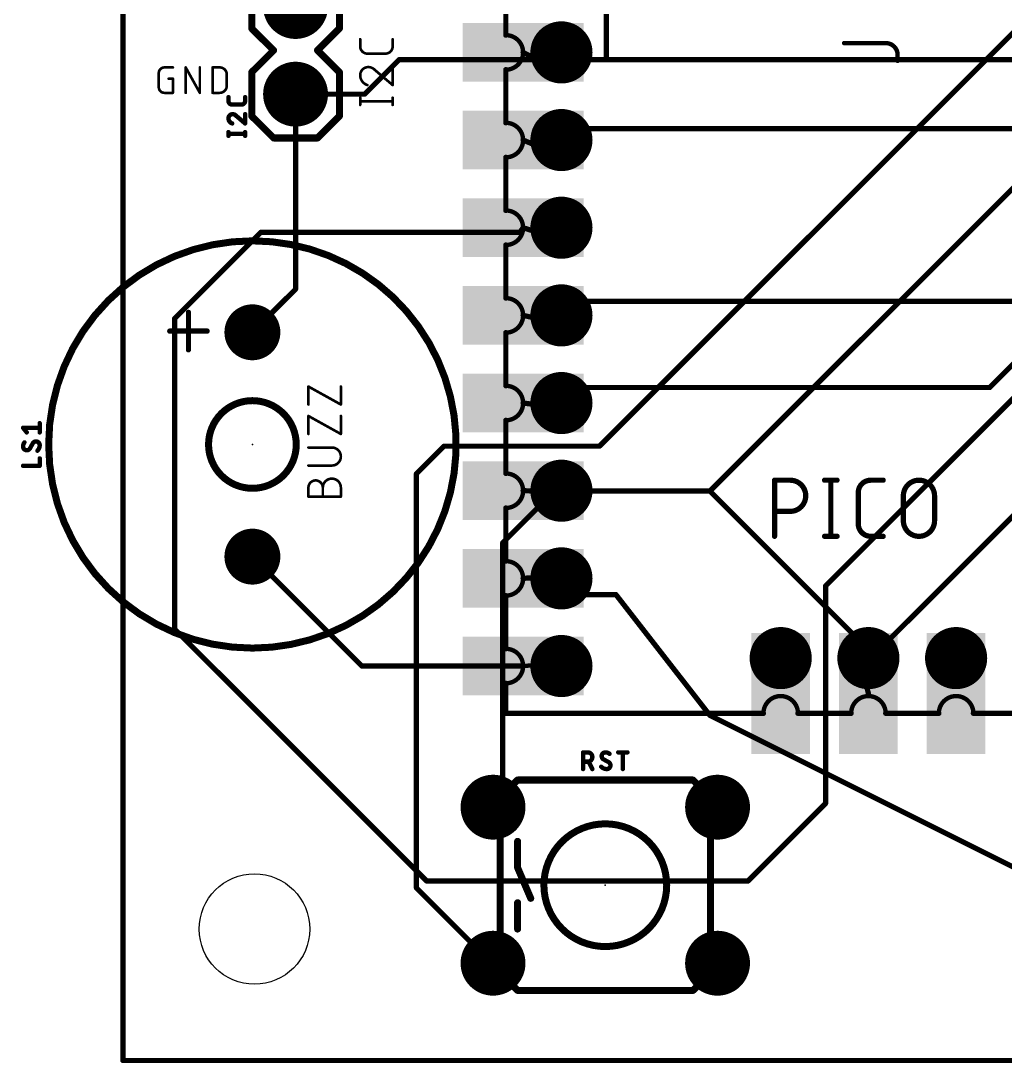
# Model space of a CAD drawing. Extents: x -3 to 125, y 0 to 62.
# Drawn here: x -2.96 to 25.55, y -0.08 to 30.12 of the extents above; entities that cross this region are included whole.
import ezdxf

# ---------------------------------------------------------------- set-up
doc = ezdxf.new("R2010")
doc.units = 0
for name, color, linetype in [('1', 12, 'CONTINUOUS'), ('16', 132, 'CONTINUOUS'), ('17', 122, 'CONTINUOUS'), ('20', 31, 'CONTINUOUS'), ('21', 251, 'CONTINUOUS'), ('23', 53, 'CONTINUOUS'), ('25', 251, 'CONTINUOUS'), ('51', 251, 'CONTINUOUS')]:
    doc.layers.add(name, color=color, linetype=linetype)

# ---------------------------------------------------------------- blocks, each defined once
blk = doc.blocks.new('RECT')
blk.add_solid([(-0.5, -0.5), (0.5, -0.5), (-0.5, 0.5), (0.5, 0.5)])
blk = doc.blocks.new('ROUNDP')
at = {"const_width": 0.5}
blk.add_lwpolyline([(0, -0.25, 1), (0, 0.25, 1), (0, -0.25)], format="xyb", dxfattribs=at)

msp = doc.modelspace()

# ---------------------------------------------------------------- linework, layer by layer
at = {"layer": '1'}
for points, const_width in [([(0, 62), (0, 0)], 0.1524), ([(14, 29), (14, 40.5)], 0.1524), ([(7, 28), (8, 29)], 0.1524), ([(8, 29), (13, 29)], 0.1524), ([(12, 29), (11.59, 29.21)], 0.1524), ([(12, 29), (12.5, 29)], 0.1524), ([(12.5, 29), (12.7, 29.21)], 0.1524), ([(13, 29), (12.7, 29.21)], 0.1524), ([(14, 29), (13, 29)], 0.1524), ([(30, 29), (14, 29)], 0.1524), ([(5, 28), (7, 28)], 0.1524), ([(13, 27), (12.7, 26.67)], 0.1524), ([(28.5, 27), (13, 27)], 0.1524), ([(12, 26.5), (11.59, 26.67)], 0.1524), ([(12.5, 26.5), (12.7, 26.67)], 0.1524), ([(12, 26.5), (12.5, 26.5)], 0.1524), ([(11.5, 24), (11.59, 24.13)], 0.1524), ([(12, 24), (11.59, 24.13)], 0.1524), ([(12.5, 24), (12.7, 24.13)], 0.1524), ([(1.5, 21.5), (4, 24)], 0.1524), ([(4, 24), (11.5, 24)], 0.1524), ([(12, 24), (12.5, 24)], 0.1524), ([(28.45, 22.85), (25.1, 19.5)], 0.1524), ([(13, 22), (12.7, 21.59)], 0.1524), ([(26, 22), (13, 22)], 0.1524), ([(1.5, 12.5), (1.5, 21.5)], 0.1524), ([(12, 21.5), (11.59, 21.59)], 0.1524), ([(12, 21.5), (12.5, 21.5)], 0.1524), ([(12.5, 21.5), (12.7, 21.59)], 0.1524), ([(26.95, 20.35), (20.35, 13.75)], 0.1524), ([(13, 19.5), (12.7, 19.05)], 0.1524), ([(25.1, 19.5), (13, 19.5)], 0.1524), ([(12, 19), (11.59, 19.05)], 0.1524), ([(12, 19), (12.5, 19)], 0.1524), ([(12.5, 19), (12.7, 19.05)], 0.1524), ([(12, 16.5), (11.59, 16.51)], 0.1524), ([(12, 16.5), (12.5, 16.5)], 0.1524), ([(12.5, 16.5), (12.7, 16.51)], 0.1524), ([(26.5, 16.5), (22, 12)], 0.1524), ([(6.92, 11.43), (3.75, 14.6)], 0.1524), ([(12, 14), (11.59, 13.97)], 0.1524), ([(12, 14), (12.5, 14)], 0.1524), ([(12.5, 14), (12.7, 13.97)], 0.1524), ([(20.35, 13.75), (20.35, 7.45)], 0.1524), ([(8.8, 5.2), (1.5, 12.5)], 0.1524), ([(22, 12), (21.59, 11.66)], 0.1524), ([(11.59, 11.43), (6.92, 11.43)], 0.1524), ([(12.5, 11.5), (11.59, 11.43)], 0.127), ([(12.5, 11.5), (12.7, 11.43)], 0.127), ([(21.5, 11.5), (21.59, 11.66)], 0.1524), ([(21.5, 11), (21.5, 11.5)], 0.1524), ([(21.5, 11), (21.59, 10.635)], 0.1524), ([(20.35, 7.45), (18.1, 5.2)], 0.1524), ([(18.1, 5.2), (8.8, 5.2)], 0.1524), ([(0, 0), (125, 0)], 0.1524)]:
    msp.add_lwpolyline(points, dxfattribs=dict(at, const_width=const_width))
for points, const_width in [([(8, 29.0381, 1), (8, 28.9619)], 0.0762), ([(8.0269, 28.9731, 1), (7.9731, 29.0269)], 0.0762), ([(11.6074, 29.2439, 1), (11.5726, 29.1761)], 0.0762), ([(12, 29.0381, 1), (12, 28.9619)], 0.0762), ([(11.9826, 28.9661, 1), (12.0174, 29.0339)], 0.0762), ([(12.4724, 29.0263, 1), (12.5276, 28.9737)], 0.0762), ([(12.5, 28.9619, 1), (12.5, 29.0381)], 0.0762), ([(12.7218, 29.2412, 1), (12.6782, 29.1788)], 0.0762), ([(12.7276, 29.1837, 1), (12.6724, 29.2363)], 0.0762), ([(13, 29.0381, 1), (13, 28.9619)], 0.0762), ([(12.9782, 28.9688, 1), (13.0218, 29.0312)], 0.0762), ([(13, 28.9619, 1), (13, 29.0381)], 0.0762), ([(14, 29.0381, 1), (14, 28.9619)], 0.0762), ([(13.9619, 29, 1), (14.0381, 29)], 0.0762), ([(14, 28.9619, 1), (14, 29.0381)], 0.0762), ([(5, 28.0381, 1), (5, 27.9619)], 0.0762), ([(6.9731, 28.0269, 1), (7.0269, 27.9731)], 0.0762), ([(7, 27.9619, 1), (7, 28.0381)], 0.0762), ([(13, 27.0381, 1), (13, 26.9619)], 0.0762), ([(13.0282, 26.9744, 1), (12.9718, 27.0256)], 0.0762), ([(11.6046, 26.7052, 1), (11.5754, 26.6348)], 0.0762), ([(12.6718, 26.6956, 1), (12.7282, 26.6444)], 0.0762), ([(12.7247, 26.641, 1), (12.6753, 26.699)], 0.0762), ([(12, 26.5381, 1), (12, 26.4619)], 0.0762), ([(11.9854, 26.4648, 1), (12.0146, 26.5352)], 0.0762), ([(12.4753, 26.529, 1), (12.5247, 26.471)], 0.0762), ([(12.5, 26.4619, 1), (12.5, 26.5381)], 0.0762), ([(11.6015, 24.1663, 1), (11.5785, 24.0937)], 0.0762), ([(11.6213, 24.1083, 1), (11.5587, 24.1517)], 0.0762), ([(12.7208, 24.0981, 1), (12.6792, 24.1619)], 0.0762), ([(4, 24.0381, 1), (4, 23.9619)], 0.0762), ([(4.0269, 23.9731, 1), (3.9731, 24.0269)], 0.0762), ([(11.4687, 24.0217, 1), (11.5313, 23.9783)], 0.0762), ([(11.5, 23.9619, 1), (11.5, 24.0381)], 0.0762), ([(12, 24.0381, 1), (12, 23.9619)], 0.0762), ([(11.9885, 23.9637, 1), (12.0115, 24.0363)], 0.0762), ([(12.4792, 24.0319, 1), (12.5208, 23.9681)], 0.0762), ([(12.5, 23.9619, 1), (12.5, 24.0381)], 0.0762), ([(13, 22.0381, 1), (13, 21.9619)], 0.0762), ([(13.0307, 21.9775, 1), (12.9693, 22.0225)], 0.0762), ([(1.5381, 21.5, 1), (1.4619, 21.5)], 0.0762), ([(1.4731, 21.5269, 1), (1.5269, 21.4731)], 0.0762), ([(11.5982, 21.6272, 1), (11.5818, 21.5528)], 0.0762), ([(12, 21.5381, 1), (12, 21.4619)], 0.0762), ([(11.9918, 21.4628, 1), (12.0082, 21.5372)], 0.0762), ([(12.4844, 21.5347, 1), (12.5156, 21.4653)], 0.0762), ([(12.5, 21.4619, 1), (12.5, 21.5381)], 0.0762), ([(12.6693, 21.6125, 1), (12.7307, 21.5675)], 0.0762), ([(12.7156, 21.5553, 1), (12.6844, 21.6247)], 0.0762), ([(13, 19.5381, 1), (13, 19.4619)], 0.0762), ([(13.0317, 19.4789, 1), (12.9683, 19.5211)], 0.0762), ([(25.0731, 19.5269, 1), (25.1269, 19.4731)], 0.0762), ([(25.1, 19.4619, 1), (25.1, 19.5381)], 0.0762), ([(11.5946, 19.0878, 1), (11.5854, 19.0122)], 0.0762), ([(12, 19.0381, 1), (12, 18.9619)], 0.0762), ([(11.9954, 18.9622, 1), (12.0046, 19.0378)], 0.0762), ([(12.4908, 19.037, 1), (12.5092, 18.963)], 0.0762), ([(12.5, 18.9619, 1), (12.5, 19.0381)], 0.0762), ([(12.6683, 19.0711, 1), (12.7317, 19.0289)], 0.0762), ([(12.7092, 19.013, 1), (12.6908, 19.087)], 0.0762), ([(11.5909, 16.5481, 1), (11.5891, 16.4719)], 0.0762), ([(12, 16.5381, 1), (12, 16.4619)], 0.0762), ([(11.9991, 16.4619, 1), (12.0009, 16.5381)], 0.0762), ([(12.4981, 16.5381, 1), (12.5019, 16.4619)], 0.0762), ([(12.5, 16.4619, 1), (12.5, 16.5381)], 0.0762), ([(12.7019, 16.4719, 1), (12.6981, 16.5481)], 0.0762), ([(3.7769, 14.6269, 1), (3.7231, 14.5731)], 0.0762), ([(11.5872, 14.008, 1), (11.5928, 13.932)], 0.0762), ([(12, 14.0381, 1), (12, 13.9619)], 0.0762), ([(12.0028, 13.962, 1), (11.9972, 14.038)], 0.0762), ([(12.5057, 14.0377, 1), (12.4943, 13.9623)], 0.0762), ([(12.5, 13.9619, 1), (12.5, 14.0381)], 0.0762), ([(12.6943, 13.9323, 1), (12.7057, 14.0077)], 0.0762), ([(20.3881, 13.75, 1), (20.3119, 13.75)], 0.0762), ([(20.3231, 13.7769, 1), (20.3769, 13.7231)], 0.0762), ([(1.4619, 12.5, 1), (1.5381, 12.5)], 0.0762), ([(1.5269, 12.5269, 1), (1.4731, 12.4731)], 0.0762), ([(21.9731, 12.0269, 1), (22.0269, 11.9731)], 0.0762), ([(22.0243, 11.9707, 1), (21.9757, 12.0293)], 0.0762), ([(6.92, 11.4681, 1), (6.92, 11.3919)], 0.0762), ([(6.8931, 11.4031, 1), (6.9469, 11.4569)], 0.0762), ([(11.5876, 11.4617, 1), (11.5924, 11.3983)], 0.0635), ([(11.59, 11.3919, 1), (11.59, 11.4681)], 0.0762), ([(12.5105, 11.53, 1), (12.4895, 11.47)], 0.0635), ([(12.5024, 11.4683, 1), (12.4976, 11.5317)], 0.0635), ([(12.6895, 11.4, 1), (12.7105, 11.46)], 0.0635), ([(21.5381, 11.5, 1), (21.4619, 11.5)], 0.0762), ([(21.4668, 11.5187, 1), (21.5332, 11.4813)], 0.0762), ([(21.5657, 11.6893, 1), (21.6143, 11.6307)], 0.0762), ([(21.6232, 11.6413, 1), (21.5568, 11.6787)], 0.0762), ([(21.537, 11.0091, 1), (21.463, 10.9909)], 0.0762), ([(21.4619, 11, 1), (21.5381, 11)], 0.0762), ([(21.553, 10.6259, 1), (21.627, 10.6441)], 0.0762), ([(20.3119, 7.45, 1), (20.3881, 7.45)], 0.0762), ([(20.3769, 7.4231, 1), (20.3231, 7.4769)], 0.0762), ([(8.8, 5.2381, 1), (8.8, 5.1619)], 0.0762), ([(8.7731, 5.1731, 1), (8.8269, 5.2269)], 0.0762), ([(18.0731, 5.2269, 1), (18.1269, 5.1731)], 0.0762), ([(18.1, 5.1619, 1), (18.1, 5.2381)], 0.0762), ([(0, 0.0381, 1), (0, -0.0381)], 0.0762), ([(-0.0381, 0, 1), (0.0381, 0)], 0.0762)]:
    msp.add_lwpolyline(points, format="xyb", dxfattribs=dict(at, const_width=const_width))
at = {"layer": '16', "const_width": 0.1524}
for points in [[(0, 62), (0, 0)], [(13.8, 17.8), (30, 34)], [(30, 29.5), (17, 16.5)], [(5, 28), (5, 22.35)], [(5, 22.35), (3.75, 21.1)], [(8.5, 17), (9.3, 17.8)], [(9.3, 17.8), (13.8, 17.8)], [(8.5, 5), (8.5, 17)], [(12.5, 16.5), (11, 15)], [(12.5, 16.5), (12.7, 16.51)], [(13, 16.5), (12.7, 16.51)], [(17, 16.5), (13, 16.5)], [(21.5, 12), (17, 16.5)], [(11, 15), (11, 7.5)], [(13, 13.5), (12.7, 13.97)], [(14.2778, 13.5), (13, 13.5)], [(17, 10), (14.2778, 13.5)], [(21.5, 12), (21.59, 11.66)], [(31.2, 2.9), (17, 10)], [(11, 7.5), (10.7188, 7.3406)], [(10.5, 3), (8.5, 5)], [(10.5, 3), (10.7188, 2.8194)], [(0, 0), (125, 0)]]:
    msp.add_lwpolyline(points, dxfattribs=at)
at = {"layer": '16', "const_width": 0.0762}
for points in [[(5.0381, 28, 1), (4.9619, 28)], [(4.9619, 22.35, 1), (5.0381, 22.35)], [(5.0269, 22.3231, 1), (4.9731, 22.3769)], [(3.7231, 21.1269, 1), (3.7769, 21.0731)], [(9.3, 17.8381, 1), (9.3, 17.7619)], [(9.3269, 17.7731, 1), (9.2731, 17.8269)], [(13.7731, 17.8269, 1), (13.8269, 17.7731)], [(13.8, 17.7619, 1), (13.8, 17.8381)], [(8.5381, 17, 1), (8.4619, 17)], [(8.4731, 17.0269, 1), (8.5269, 16.9731)], [(12.4981, 16.5381, 1), (12.5019, 16.4619)], [(12.5269, 16.4731, 1), (12.4731, 16.5269)], [(12.7013, 16.5481, 1), (12.6987, 16.4719)], [(12.7019, 16.4719, 1), (12.6981, 16.5481)], [(13, 16.5381, 1), (13, 16.4619)], [(12.9987, 16.4619, 1), (13.0013, 16.5381)], [(17.0269, 16.5269, 1), (16.9731, 16.4731)], [(16.9731, 16.5269, 1), (17.0269, 16.4731)], [(17, 16.4619, 1), (17, 16.5381)], [(11.0381, 15, 1), (10.9619, 15)], [(10.9731, 15.0269, 1), (11.0269, 14.9731)], [(12.7321, 13.9905, 1), (12.6679, 13.9495)], [(13, 13.5381, 1), (13, 13.4619)], [(12.9679, 13.4795, 1), (13.0321, 13.5205)], [(14.3079, 13.5234, 1), (14.2477, 13.4766)], [(14.2778, 13.4619, 1), (14.2778, 13.5381)], [(21.5368, 12.0097, 1), (21.4632, 11.9903)], [(21.4731, 11.9731, 1), (21.5269, 12.0269)], [(21.5532, 11.6503, 1), (21.6268, 11.6697)], [(17.017, 10.0341, 1), (16.983, 9.9659)], [(16.9699, 9.9766, 1), (17.0301, 10.0234)], [(11.0188, 7.4669, 1), (10.9812, 7.5331)], [(10.7, 7.3737, 1), (10.7376, 7.3075)], [(10.9619, 7.5, 1), (11.0381, 7.5)], [(8.4619, 5, 1), (8.5381, 5)], [(8.5269, 5.0269, 1), (8.4731, 4.9731)], [(10.5243, 3.0294, 1), (10.4757, 2.9706)], [(10.4731, 2.9731, 1), (10.5269, 3.0269)], [(10.6945, 2.79, 1), (10.7431, 2.8488)], [(0, 0.0381, 1), (0, -0.0381)], [(-0.0381, 0, 1), (0.0381, 0)]]:
    msp.add_lwpolyline(points, format="xyb", dxfattribs=at)
at = {"layer": '20'}
for p, q in [((0, 62.22), (0, 0)), ((0, 0), (124.46, 0))]:
    msp.add_line(p, q, dxfattribs=at)
msp.add_circle((3.81, 3.81), 1.6, dxfattribs=at)
at = {"layer": '21'}
for points, const_width in [([(3.73, 29.905), (3.73, 31.175)], 0.2032), ([(6.27, 31.175), (6.27, 29.905)], 0.2032), ([(11.09, 31.25), (11.09, 29.71)], 0.1524), ([(4.365, 29.27), (3.73, 29.905)], 0.2032), ([(6.27, 29.905), (5.635, 29.27)], 0.2032), ([(3.73, 28.635), (4.365, 29.27)], 0.2032), ([(5.635, 29.27), (6.27, 28.635)], 0.2032), ([(1.2018, 28.7747), (1.4473, 28.7747)], 0.0762), ([(1.8184, 28.0381), (1.8184, 28.7747)], 0.0762), ([(1.8184, 28.7747), (2.2276, 28.0381)], 0.0762), ([(2.2276, 28.0381), (2.2276, 28.7747)], 0.0762), ([(2.5987, 28.0381), (2.5987, 28.7747)], 0.0762), ([(2.5987, 28.7747), (2.8033, 28.7747)], 0.0762), ([(3.73, 27.365), (3.73, 28.635)], 0.2032), ([(6.27, 28.635), (6.27, 27.365)], 0.2032), ([(11.09, 28.71), (11.09, 27.17)], 0.1524), ([(1.0381, 28.2018), (1.0381, 28.611)], 0.0762), ([(1.3246, 28.4473), (1.4473, 28.4473)], 0.0762), ([(1.4473, 28.4473), (1.4473, 28.0381)], 0.0762), ([(3.0079, 28.5701), (3.0079, 28.2427)], 0.0762), ([(1.4473, 28.0381), (1.2018, 28.0381)], 0.0762), ([(2.8033, 28.0381), (2.5987, 28.0381)], 0.0762), ([(3.73, 27.365), (4.365, 26.73)], 0.2032), ([(5.635, 26.73), (6.27, 27.365)], 0.2032), ([(4.365, 26.73), (5.635, 26.73)], 0.2032), ([(11.09, 26.17), (11.09, 24.63)], 0.1524), ([(11.09, 23.63), (11.09, 22.09)], 0.1524), ([(11.09, 21.09), (11.09, 19.55)], 0.1524), ([(11.09, 18.55), (11.09, 17.01)], 0.1524), ([(11.09, 16.01), (11.09, 14.47)], 0.1524), ([(11.09, 13.47), (11.09, 11.93)], 0.1524), ([(11.09, 10.93), (11.09, 10.06)], 0.1524), ([(18.55, 10.06), (11.09, 10.06)], 0.1524), ([(21.09, 10.06), (19.55, 10.06)], 0.1524), ([(23.63, 10.06), (22.09, 10.06)], 0.1524), ([(32.09, 10.06), (24.63, 10.06)], 0.1524), ([(16.129, 8.128), (11.811, 8.128)], 0.2032), ([(10.922, 6.108), (10.922, 4.064)], 0.2032), ([(17.018, 6.078), (17.018, 4.064)], 0.2032), ([(11.811, 2.032), (16.129, 2.032)], 0.2032)]:
    msp.add_lwpolyline(points, dxfattribs=dict(at, const_width=const_width))
for points, const_width in [([(3.7659, 29.9409, 1), (3.6941, 29.8691)], 0.1016), ([(3.6792, 29.905, 1), (3.7808, 29.905)], 0.1016), ([(6.2192, 29.905, 1), (6.3208, 29.905)], 0.1016), ([(6.3059, 29.8691, 1), (6.2341, 29.9409)], 0.1016), ([(11.0519, 29.71, 1), (11.1281, 29.71)], 0.0762), ([(11.09, 28.71, 1), (11.09, 29.71)], 0.127), ([(11.09, 29.7417, 1), (11.09, 29.6783)], 0.0635), ([(4.4009, 29.2341, 1), (4.3291, 29.3059)], 0.1016), ([(4.3291, 29.2341, 1), (4.4009, 29.3059)], 0.1016), ([(5.6709, 29.3059, 1), (5.5991, 29.2341)], 0.1016), ([(5.5991, 29.3059, 1), (5.6709, 29.2341)], 0.1016), ([(1.2018, 28.7747, 0.4142), (1.0381, 28.611)], 0.0762), ([(1.2018, 28.7938, 1), (1.2018, 28.7557)], 0.0381), ([(1.2018, 28.7557, 1), (1.2018, 28.7937)], 0.0381), ([(1.4473, 28.7557, 1), (1.4473, 28.7938)], 0.0381), ([(1.8374, 28.7747, 1), (1.7993, 28.7747)], 0.0381), ([(1.835, 28.784, 1), (1.8017, 28.7654)], 0.0381), ([(2.2467, 28.7747, 1), (2.2086, 28.7747)], 0.0381), ([(2.5987, 28.7938, 1), (2.5987, 28.7557)], 0.0381), ([(2.6177, 28.7747, 1), (2.5796, 28.7747)], 0.0381), ([(2.8033, 28.7938, 1), (2.8033, 28.7557)], 0.0381), ([(3.0079, 28.5701, 0.4142), (2.8033, 28.7747)], 0.0762), ([(2.8033, 28.7557, 1), (2.8033, 28.7938)], 0.0381), ([(3.7808, 28.635, 1), (3.6792, 28.635)], 0.1016), ([(3.6941, 28.6709, 1), (3.7659, 28.5991)], 0.1016), ([(6.3208, 28.635, 1), (6.2192, 28.635)], 0.1016), ([(6.2341, 28.5991, 1), (6.3059, 28.6709)], 0.1016), ([(11.1281, 28.71, 1), (11.0519, 28.71)], 0.0762), ([(11.09, 28.7417, 1), (11.09, 28.6783)], 0.0635), ([(1.0572, 28.611, 1), (1.0191, 28.611)], 0.0381), ([(1.0191, 28.611, 1), (1.0572, 28.611)], 0.0381), ([(1.3246, 28.4664, 1), (1.3246, 28.4283)], 0.0381), ([(1.4664, 28.4473, 1), (1.4283, 28.4473)], 0.0381), ([(1.4473, 28.4283, 1), (1.4473, 28.4664)], 0.0381), ([(3.0269, 28.5701, 1), (2.9888, 28.5701)], 0.0381), ([(2.9888, 28.5701, 1), (3.0269, 28.5701)], 0.0381), ([(1.0381, 28.2018, 0.4142), (1.2018, 28.0381)], 0.0762), ([(1.0572, 28.2018, 1), (1.0191, 28.2018)], 0.0381), ([(1.0191, 28.2018, 1), (1.0572, 28.2018)], 0.0381), ([(2.8033, 28.0381, 0.4142), (3.0079, 28.2427)], 0.0762), ([(3.0269, 28.2427, 1), (2.9888, 28.2427)], 0.0381), ([(2.9888, 28.2427, 1), (3.0269, 28.2427)], 0.0381), ([(1.2018, 28.0572, 1), (1.2018, 28.0191)], 0.0381), ([(1.2018, 28.0191, 1), (1.2018, 28.0572)], 0.0381), ([(1.4283, 28.0381, 1), (1.4664, 28.0381)], 0.0381), ([(1.4473, 28.0191, 1), (1.4473, 28.0572)], 0.0381), ([(1.7993, 28.0381, 1), (1.8374, 28.0381)], 0.0381), ([(2.2086, 28.0381, 1), (2.2467, 28.0381)], 0.0381), ([(2.211, 28.0288, 1), (2.2443, 28.0474)], 0.0381), ([(2.5987, 28.0572, 1), (2.5987, 28.0191)], 0.0381), ([(2.5796, 28.0381, 1), (2.6177, 28.0381)], 0.0381), ([(2.8033, 28.0571, 1), (2.8033, 28.0191)], 0.0381), ([(2.8033, 28.0191, 1), (2.8033, 28.0572)], 0.0381), ([(3.7659, 27.4009, 1), (3.6941, 27.3291)], 0.1016), ([(3.6792, 27.365, 1), (3.7808, 27.365)], 0.1016), ([(6.2192, 27.365, 1), (6.3208, 27.365)], 0.1016), ([(6.3059, 27.3291, 1), (6.2341, 27.4009)], 0.1016), ([(11.0519, 27.17, 1), (11.1281, 27.17)], 0.0762), ([(11.09, 26.17, 1), (11.09, 27.17)], 0.127), ([(11.09, 27.2018, 1), (11.09, 27.1383)], 0.0635), ([(4.365, 26.7808, 1), (4.365, 26.6792)], 0.1016), ([(4.3291, 26.6941, 1), (4.4009, 26.7659)], 0.1016), ([(5.5991, 26.7659, 1), (5.6709, 26.6941)], 0.1016), ([(5.635, 26.6792, 1), (5.635, 26.7808)], 0.1016), ([(11.1281, 26.17, 1), (11.0519, 26.17)], 0.0762), ([(11.09, 26.2018, 1), (11.09, 26.1383)], 0.0635), ([(11.0519, 24.63, 1), (11.1281, 24.63)], 0.0762), ([(11.09, 23.63, 1), (11.09, 24.63)], 0.127), ([(11.09, 24.6618, 1), (11.09, 24.5983)], 0.0635), ([(11.1281, 23.63, 1), (11.0519, 23.63)], 0.0762), ([(11.09, 23.6618, 1), (11.09, 23.5983)], 0.0635), ([(11.0519, 22.09, 1), (11.1281, 22.09)], 0.0762), ([(11.09, 21.09, 1), (11.09, 22.09)], 0.127), ([(11.09, 22.1217, 1), (11.09, 22.0583)], 0.0635), ([(11.1281, 21.09, 1), (11.0519, 21.09)], 0.0762), ([(11.09, 21.1217, 1), (11.09, 21.0583)], 0.0635), ([(11.0519, 19.55, 1), (11.1281, 19.55)], 0.0762), ([(11.09, 18.55, 1), (11.09, 19.55)], 0.127), ([(11.09, 19.5817, 1), (11.09, 19.5183)], 0.0635), ([(11.1281, 18.55, 1), (11.0519, 18.55)], 0.0762), ([(11.09, 18.5817, 1), (11.09, 18.5183)], 0.0635), ([(11.0519, 17.01, 1), (11.1281, 17.01)], 0.0762), ([(11.09, 16.01, 1), (11.09, 17.01)], 0.127), ([(11.09, 17.0418, 1), (11.09, 16.9783)], 0.0635), ([(11.1281, 16.01, 1), (11.0519, 16.01)], 0.0762), ([(11.09, 16.0418, 1), (11.09, 15.9783)], 0.0635), ([(11.0519, 14.47, 1), (11.1281, 14.47)], 0.0762), ([(11.09, 13.47, 1), (11.09, 14.47)], 0.127), ([(11.09, 14.5018, 1), (11.09, 14.4383)], 0.0635), ([(11.1281, 13.47, 1), (11.0519, 13.47)], 0.0762), ([(11.09, 13.5018, 1), (11.09, 13.4383)], 0.0635), ([(11.0519, 11.93, 1), (11.1281, 11.93)], 0.0762), ([(11.09, 11.9618, 1), (11.09, 11.8982)], 0.0635), ([(11.09, 10.93, 1), (11.09, 11.93)], 0.127), ([(11.1281, 10.93, 1), (11.0519, 10.93)], 0.0762), ([(11.09, 10.9618, 1), (11.09, 10.8982)], 0.0635), ([(19.55, 10.06, 1), (18.55, 10.06)], 0.127), ([(22.09, 10.06, 1), (21.09, 10.06)], 0.127), ([(24.63, 10.06, 1), (23.63, 10.06)], 0.127), ([(11.09, 10.0981, 1), (11.09, 10.0219)], 0.0762), ([(11.0519, 10.06, 1), (11.1281, 10.06)], 0.0762), ([(18.5183, 10.06, 1), (18.5817, 10.06)], 0.0635), ([(18.55, 10.0219, 1), (18.55, 10.0981)], 0.0762), ([(19.55, 10.0981, 1), (19.55, 10.0219)], 0.0762), ([(19.5183, 10.06, 1), (19.5817, 10.06)], 0.0635), ([(21.0583, 10.06, 1), (21.1217, 10.06)], 0.0635), ([(21.09, 10.0219, 1), (21.09, 10.0981)], 0.0762), ([(22.09, 10.0981, 1), (22.09, 10.0219)], 0.0762), ([(22.0583, 10.06, 1), (22.1217, 10.06)], 0.0635), ([(23.5983, 10.06, 1), (23.6618, 10.06)], 0.0635), ([(23.63, 10.0219, 1), (23.63, 10.0981)], 0.0762), ([(24.63, 10.0981, 1), (24.63, 10.0219)], 0.0762), ([(24.5983, 10.06, 1), (24.6618, 10.06)], 0.0635), ([(11.811, 8.1788, 1), (11.811, 8.0772)], 0.1016), ([(16.129, 8.0772, 1), (16.129, 8.1788)], 0.1016), ([(13.97, 3.302, 1), (13.97, 6.858, 1), (13.97, 3.302)], 0.2032), ([(10.9728, 6.108, 1), (10.8712, 6.108)], 0.1016), ([(17.0688, 6.078, 1), (16.9672, 6.078)], 0.1016), ([(10.8712, 4.064, 1), (10.9728, 4.064)], 0.1016), ([(16.9672, 4.064, 1), (17.0688, 4.064)], 0.1016), ([(11.811, 2.0828, 1), (11.811, 1.9812)], 0.1016), ([(16.129, 1.9812, 1), (16.129, 2.0828)], 0.1016)]:
    msp.add_lwpolyline(points, format="xyb", dxfattribs=dict(at, const_width=const_width))
at = {"layer": '23'}
for p in [(5, 28), (3.75, 17.85), (13.97, 5.08)]:
    msp.add_point(p, dxfattribs=at)
at = {"layer": '25'}
for points, const_width in [([(6.8721, 29.3837), (6.8721, 29.5925)], 0.0762), ([(7.8119, 29.5925), (7.8119, 29.3837)], 0.0762), ([(20.8871, 29.48), (22.0922, 29.48)], 0.127), ([(7.6031, 29.1748), (7.0809, 29.1748)], 0.0762), ([(22.4365, 29.1357), (22.4365, 28.9635)], 0.127), ([(7.2898, 28.7068), (7.8119, 28.263)], 0.0762), ([(7.8119, 28.263), (7.8119, 28.7851)], 0.0762), ([(3.0569, 27.805), (3.0569, 27.9122)], 0.127), ([(3.5395, 27.9122), (3.5395, 27.805)], 0.127), ([(6.8721, 27.6881), (6.8721, 27.8969)], 0.0762), ([(6.8721, 27.7925), (7.8119, 27.7925)], 0.0762), ([(7.8119, 27.6881), (7.8119, 27.8969)], 0.0762), ([(3.4323, 27.6977), (3.1641, 27.6977)], 0.127), ([(3.5395, 27.152), (3.5395, 27.4201)], 0.127), ([(3.2714, 27.3799), (3.5395, 27.152)], 0.127), ([(3.0569, 26.7935), (3.0569, 26.9007)], 0.127), ([(3.0569, 26.8471), (3.5395, 26.8471)], 0.127), ([(3.5395, 26.7935), (3.5395, 26.9007)], 0.127), ([(5.3721, 19.0072), (5.3721, 19.5293)], 0.0762), ([(5.3721, 19.5293), (6.3119, 19.0072)], 0.0762), ([(6.3119, 19.0072), (6.3119, 19.5293)], 0.0762), ([(-2.4095, 18.1996), (-2.4095, 18.4677)], 0.127), ([(5.3721, 18.1538), (5.3721, 18.6759)], 0.0762), ([(5.3721, 18.6759), (6.3119, 18.1538)], 0.0762), ([(6.3119, 18.1538), (6.3119, 18.6759)], 0.0762), ([(-2.7849, 18.1996), (-2.8921, 18.3337)], 0.127), ([(-2.8921, 18.3337), (-2.4095, 18.3337)], 0.127), ([(-2.6106, 17.8837), (-2.691, 17.7363)], 0.127), ([(6.0508, 17.7615), (5.3721, 17.7615)], 0.0762), ([(-2.8921, 17.2323), (-2.4095, 17.2323)], 0.127), ([(-2.4095, 17.2323), (-2.4095, 17.4468)], 0.127), ([(5.3721, 17.2394), (6.0508, 17.2394)], 0.0762), ([(5.3721, 16.3381), (5.3721, 16.5992)], 0.0762), ([(5.7898, 16.3381), (5.7898, 16.5992)], 0.0762), ([(6.3119, 16.5992), (6.3119, 16.3381)], 0.0762), ([(18.8722, 15.1892), (18.8722, 16.8148)], 0.1524), ([(18.8722, 16.8148), (19.3238, 16.8148)], 0.1524), ([(20.3204, 16.8148), (20.6817, 16.8148)], 0.1524), ([(20.501, 16.8148), (20.501, 15.1892)], 0.1524), ([(21.6573, 16.8148), (22.0185, 16.8148)], 0.1524), ([(6.3119, 16.3381), (5.3721, 16.3381)], 0.0762), ([(21.296, 15.5504), (21.296, 16.4536)], 0.1524), ([(22.6026, 15.6408), (22.6026, 16.3632)], 0.1524), ([(23.5057, 16.3632), (23.5057, 15.6408)], 0.1524), ([(19.3238, 15.9117), (18.8722, 15.9117)], 0.1524), ([(20.3204, 15.1892), (20.6817, 15.1892)], 0.1524), ([(22.0185, 15.1892), (21.6573, 15.1892)], 0.1524), ([(13.3271, 8.4455), (13.3271, 8.9281)], 0.127), ([(13.3271, 8.9281), (13.4611, 8.9281)], 0.127), ([(14.0655, 8.6466), (13.9181, 8.727)], 0.127), ([(14.3448, 8.9281), (14.6129, 8.9281)], 0.127), ([(14.4789, 8.4455), (14.4789, 8.9281)], 0.127), ([(13.4611, 8.66), (13.3271, 8.66)], 0.127), ([(13.5952, 8.4455), (13.4879, 8.66)], 0.127)]:
    msp.add_lwpolyline(points, dxfattribs=dict(at, const_width=const_width))
for points, const_width in [([(6.8912, 29.5925, 1), (6.8531, 29.5925)], 0.0381), ([(7.831, 29.5925, 1), (7.7929, 29.5925)], 0.0381), ([(6.8911, 29.3837, 1), (6.853, 29.3836)], 0.0381), ([(6.8721, 29.3837, 0.4142), (7.0809, 29.1748)], 0.0762), ([(6.8531, 29.3837, 1), (6.8912, 29.3837)], 0.0381), ([(7.6031, 29.1748, 0.4142), (7.8119, 29.3837)], 0.0762), ([(7.831, 29.3837, 1), (7.7929, 29.3837)], 0.0381), ([(7.7929, 29.3837, 1), (7.831, 29.3837)], 0.0381), ([(20.8871, 29.5117, 1), (20.8871, 29.4482)], 0.0635), ([(22.4365, 29.1357, 0.4142), (22.0922, 29.48)], 0.127), ([(22.0922, 29.5117, 1), (22.0922, 29.4482)], 0.0635), ([(22.0922, 29.4482, 1), (22.0922, 29.5117)], 0.0635), ([(7.0809, 29.1939, 1), (7.0809, 29.1558)], 0.0381), ([(7.0809, 29.1558, 1), (7.0809, 29.1939)], 0.0381), ([(7.6031, 29.1939, 1), (7.6031, 29.1558)], 0.0381), ([(7.6031, 29.1558, 1), (7.6031, 29.1939)], 0.0381), ([(22.4683, 29.1357, 1), (22.4048, 29.1357)], 0.0635), ([(22.4048, 29.1357, 1), (22.4682, 29.1357)], 0.0635), ([(22.4048, 28.9635, 1), (22.4683, 28.9635)], 0.0635), ([(7.1071, 28.7851, 0.4142), (6.8721, 28.5501)], 0.0762), ([(7.107, 28.8041, 1), (7.1071, 28.766)], 0.0381), ([(7.2898, 28.7068, 0.2053), (7.1071, 28.7851)], 0.0762), ([(7.1071, 28.766, 1), (7.1071, 28.8041)], 0.0381), ([(7.3021, 28.7213, 1), (7.2775, 28.6923)], 0.0381), ([(7.276, 28.6936, 1), (7.3036, 28.7199)], 0.0381), ([(7.831, 28.7851, 1), (7.7929, 28.7851)], 0.0381), ([(6.8721, 28.5501, 0.3252), (7.0809, 28.263)], 0.0762), ([(6.8911, 28.5501, 1), (6.8531, 28.5501)], 0.0381), ([(6.8531, 28.5501, 1), (6.8912, 28.5501)], 0.0381), ([(7.0751, 28.2449, 1), (7.0868, 28.2811)], 0.0381), ([(7.7929, 28.263, 1), (7.831, 28.263)], 0.0381), ([(7.7996, 28.2485, 1), (7.8242, 28.2775)], 0.0381), ([(3.0886, 27.805, 1), (3.0251, 27.805)], 0.0635), ([(3.0887, 27.9122, 1), (3.0252, 27.9122)], 0.0635), ([(3.0569, 27.805, 0.4142), (3.1641, 27.6977)], 0.127), ([(3.0252, 27.805, 1), (3.0887, 27.805)], 0.0635), ([(3.4323, 27.6977, 0.4142), (3.5395, 27.805)], 0.127), ([(3.5713, 27.9122, 1), (3.5078, 27.9122)], 0.0635), ([(3.5713, 27.805, 1), (3.5078, 27.805)], 0.0635), ([(3.5078, 27.805, 1), (3.5713, 27.805)], 0.0635), ([(6.8721, 27.8116, 1), (6.8721, 27.7735)], 0.0381), ([(6.8912, 27.8969, 1), (6.8531, 27.8969)], 0.0381), ([(7.831, 27.8969, 1), (7.7929, 27.8969)], 0.0381), ([(7.8119, 27.7735, 1), (7.8119, 27.8116)], 0.0381), ([(3.1776, 27.4201, 0.4142), (3.0569, 27.2994)], 0.127), ([(3.1641, 27.7295, 1), (3.1641, 27.666)], 0.0635), ([(3.2714, 27.3799, 0.2053), (3.1776, 27.4201)], 0.127), ([(3.1776, 27.4518, 1), (3.1776, 27.3883)], 0.0635), ([(3.1641, 27.666, 1), (3.1641, 27.7295)], 0.0635), ([(3.1776, 27.3883, 1), (3.1776, 27.4518)], 0.0635), ([(3.4323, 27.7295, 1), (3.4323, 27.666)], 0.0635), ([(3.4323, 27.666, 1), (3.4323, 27.7295)], 0.0635), ([(3.5713, 27.4201, 1), (3.5078, 27.4201)], 0.0635), ([(6.8531, 27.6881, 1), (6.8912, 27.6881)], 0.0381), ([(7.7929, 27.6881, 1), (7.831, 27.6881)], 0.0381), ([(3.0251, 27.2994, 1), (3.0886, 27.2994)], 0.0635), ([(3.0569, 27.2994, 0.3252), (3.1641, 27.152)], 0.127), ([(3.0886, 27.2994, 1), (3.0252, 27.2994)], 0.0635), ([(3.1544, 27.1218, 1), (3.1739, 27.1822)], 0.0635), ([(3.292, 27.4041, 1), (3.2508, 27.3557)], 0.0635), ([(3.2484, 27.358, 1), (3.2944, 27.4018)], 0.0635), ([(3.5078, 27.152, 1), (3.5713, 27.152)], 0.0635), ([(3.5189, 27.1278, 1), (3.5601, 27.1762)], 0.0635), ([(3.0887, 26.9007, 1), (3.0252, 26.9007)], 0.0635), ([(3.0569, 26.8789, 1), (3.0569, 26.8154)], 0.0635), ([(3.5713, 26.9007, 1), (3.5078, 26.9007)], 0.0635), ([(3.5395, 26.8154, 1), (3.5395, 26.8789)], 0.0635), ([(3.0252, 26.7935, 1), (3.0887, 26.7935)], 0.0635), ([(3.5078, 26.7935, 1), (3.5713, 26.7935)], 0.0635), ([(5.3814, 19.546, 1), (5.3628, 19.5127)], 0.0381), ([(5.3912, 19.5293, 1), (5.3531, 19.5293)], 0.0381), ([(6.331, 19.5293, 1), (6.2929, 19.5293)], 0.0381), ([(6.3026, 18.9906, 1), (6.3212, 19.0239)], 0.0381), ([(5.3531, 19.0072, 1), (5.3912, 19.0072)], 0.0381), ([(6.2929, 19.0072, 1), (6.331, 19.0072)], 0.0381), ([(-2.3777, 18.4677, 1), (-2.4413, 18.4677)], 0.0635), ([(5.3814, 18.6925, 1), (5.3628, 18.6592)], 0.0381), ([(5.3912, 18.6759, 1), (5.3531, 18.6759)], 0.0381), ([(6.331, 18.6759, 1), (6.2929, 18.6759)], 0.0381), ([(-2.8673, 18.3535, 1), (-2.9169, 18.3138)], 0.0635), ([(-2.8921, 18.3654, 1), (-2.8921, 18.3019)], 0.0635), ([(-2.8096, 18.1798, 1), (-2.7601, 18.2194)], 0.0635), ([(-2.4413, 18.1996, 1), (-2.3777, 18.1996)], 0.0635), ([(-2.4095, 18.3019, 1), (-2.4095, 18.3654)], 0.0635), ([(5.3531, 18.1538, 1), (5.3912, 18.1538)], 0.0381), ([(6.2929, 18.1538, 1), (6.331, 18.1538)], 0.0381), ([(6.3026, 18.1371, 1), (6.3212, 18.1704)], 0.0381), ([(-2.8519, 17.9106, 0.1623), (-2.8921, 17.7899)], 0.127), ([(-2.8921, 17.7899, 0.4142), (-2.7849, 17.6827)], 0.127), ([(-2.8603, 17.7899, 1), (-2.9238, 17.7899)], 0.0635), ([(-2.9238, 17.7899, 1), (-2.8604, 17.7899)], 0.0635), ([(-2.8265, 17.8915, 1), (-2.8773, 17.9296)], 0.0635), ([(-2.5167, 17.9374, 0.2656), (-2.6106, 17.8837)], 0.127), ([(-2.6379, 17.8999, 1), (-2.5832, 17.8676)], 0.0635), ([(-2.5827, 17.8685, 1), (-2.6385, 17.8989)], 0.0635), ([(-2.4095, 17.8301, 0.4142), (-2.5167, 17.9374)], 0.127), ([(-2.5167, 17.9691, 1), (-2.5167, 17.9056)], 0.0635), ([(-2.5167, 17.9056, 1), (-2.5167, 17.9691)], 0.0635), ([(-2.4765, 17.6693, 0.2), (-2.4095, 17.8301)], 0.127), ([(-2.4413, 17.8301, 1), (-2.3777, 17.8301)], 0.0635), ([(-2.3778, 17.8301, 1), (-2.4412, 17.8301)], 0.0635), ([(-2.7849, 17.6827, 0.2656), (-2.691, 17.7363)], 0.127), ([(-2.7849, 17.7144, 1), (-2.7849, 17.6509)], 0.0635), ([(-2.7849, 17.6509, 1), (-2.7849, 17.7144)], 0.0635), ([(-2.7189, 17.7515, 1), (-2.6631, 17.7211)], 0.0635), ([(-2.6637, 17.7202, 1), (-2.7184, 17.7524)], 0.0635), ([(-2.4989, 17.6918, 1), (-2.4542, 17.6467)], 0.0635), ([(5.3721, 17.7805, 1), (5.3721, 17.7424)], 0.0381), ([(6.0508, 17.2394, 1), (6.0508, 17.7615)], 0.0762), ([(6.0508, 17.7805, 1), (6.0508, 17.7424)], 0.0381), ([(6.0508, 17.7424, 1), (6.0508, 17.7805)], 0.0381), ([(-2.8921, 17.264, 1), (-2.8921, 17.2005)], 0.0635), ([(-2.3777, 17.4468, 1), (-2.4413, 17.4468)], 0.0635), ([(-2.4413, 17.2323, 1), (-2.3777, 17.2323)], 0.0635), ([(-2.4095, 17.2005, 1), (-2.4095, 17.264)], 0.0635), ([(5.3721, 17.2584, 1), (5.3721, 17.2203)], 0.0381), ([(6.0508, 17.2584, 1), (6.0508, 17.2203)], 0.0381), ([(6.0508, 17.2203, 1), (6.0508, 17.2584)], 0.0381), ([(5.7898, 16.5992, 1), (5.3721, 16.5992)], 0.0762), ([(5.3912, 16.5992, 1), (5.3531, 16.5992)], 0.0381), ([(5.3531, 16.5992, 1), (5.3912, 16.5992)], 0.0381), ([(5.8088, 16.5992, 1), (5.7707, 16.5992)], 0.0381), ([(5.7707, 16.5992, 1), (5.8088, 16.5992)], 0.0381), ([(5.7707, 16.5992, 1), (5.8088, 16.5992)], 0.0381), ([(6.3119, 16.5992, 1), (5.7898, 16.5992)], 0.0762), ([(6.2928, 16.5992, 1), (6.3309, 16.5992)], 0.0381), ([(6.331, 16.5992, 1), (6.2929, 16.5992)], 0.0381), ([(18.9103, 16.8148, 1), (18.8341, 16.8148)], 0.0762), ([(18.8722, 16.8529, 1), (18.8722, 16.7767)], 0.0762), ([(19.3238, 15.9117, 1), (19.3238, 16.8148)], 0.1524), ([(19.3238, 16.8529, 1), (19.3238, 16.7767)], 0.0762), ([(19.3238, 16.7767, 1), (19.3238, 16.8529)], 0.0762), ([(20.3204, 16.8529, 1), (20.3204, 16.7767)], 0.0762), ([(20.5391, 16.8148, 1), (20.4629, 16.8148)], 0.0762), ([(20.6817, 16.7767, 1), (20.6817, 16.8529)], 0.0762), ([(21.6573, 16.8148, 0.4142), (21.296, 16.4536)], 0.1524), ([(21.6573, 16.8529, 1), (21.6573, 16.7767)], 0.0762), ([(21.6573, 16.7767, 1), (21.6573, 16.8529)], 0.0762), ([(22.0185, 16.7767, 1), (22.0185, 16.8529)], 0.0762), ([(23.5057, 16.3632, 1), (22.6026, 16.3632)], 0.1524), ([(5.3721, 16.3572, 1), (5.3721, 16.3191)], 0.0381), ([(5.3531, 16.3381, 1), (5.3912, 16.3381)], 0.0381), ([(5.7707, 16.3381, 1), (5.8088, 16.3381)], 0.0381), ([(6.2929, 16.3381, 1), (6.331, 16.3381)], 0.0381), ([(6.3119, 16.3191, 1), (6.3119, 16.3572)], 0.0381), ([(21.3341, 16.4536, 1), (21.2579, 16.4536)], 0.0762), ([(21.2579, 16.4536, 1), (21.3341, 16.4536)], 0.0762), ([(22.6407, 16.3632, 1), (22.5645, 16.3632)], 0.0762), ([(22.5645, 16.3632, 1), (22.6407, 16.3632)], 0.0762), ([(23.5438, 16.3632, 1), (23.4676, 16.3632)], 0.0762), ([(23.4676, 16.3632, 1), (23.5438, 16.3632)], 0.0762), ([(18.8722, 15.9498, 1), (18.8722, 15.8736)], 0.0762), ([(19.3238, 15.9498, 1), (19.3238, 15.8736)], 0.0762), ([(19.3238, 15.8736, 1), (19.3238, 15.9498)], 0.0762), ([(22.6026, 15.6408, 1), (23.5057, 15.6408)], 0.1524), ([(22.6407, 15.6408, 1), (22.5645, 15.6408)], 0.0762), ([(23.5438, 15.6408, 1), (23.4676, 15.6408)], 0.0762), ([(21.296, 15.5504, 0.4142), (21.6573, 15.1892)], 0.1524), ([(21.3341, 15.5504, 1), (21.2579, 15.5504)], 0.0762), ([(21.2579, 15.5504, 1), (21.3341, 15.5504)], 0.0762), ([(22.5645, 15.6408, 1), (22.6407, 15.6408)], 0.0762), ([(23.4676, 15.6408, 1), (23.5438, 15.6408)], 0.0762), ([(18.8341, 15.1892, 1), (18.9103, 15.1892)], 0.0762), ([(20.3204, 15.2273, 1), (20.3204, 15.1511)], 0.0762), ([(20.4629, 15.1892, 1), (20.5391, 15.1892)], 0.0762), ([(20.6817, 15.1511, 1), (20.6817, 15.2273)], 0.0762), ([(21.6573, 15.2273, 1), (21.6573, 15.1511)], 0.0762), ([(21.6573, 15.1511, 1), (21.6573, 15.2273)], 0.0762), ([(22.0185, 15.1511, 1), (22.0185, 15.2273)], 0.0762), ([(13.3588, 8.9281, 1), (13.2953, 8.9281)], 0.0635), ([(13.3271, 8.9599, 1), (13.3271, 8.8963)], 0.0635), ([(13.4611, 8.9599, 1), (13.4611, 8.8963)], 0.0635), ([(13.4611, 8.66, 1), (13.4611, 8.9281)], 0.127), ([(13.4611, 8.8963, 1), (13.4611, 8.9599)], 0.0635), ([(13.9717, 8.9281, 0.4142), (13.8645, 8.8209)], 0.127), ([(13.8645, 8.8209, 0.2656), (13.9181, 8.727)], 0.127), ([(13.8962, 8.8209, 1), (13.8327, 8.8209)], 0.0635), ([(13.8327, 8.8209, 1), (13.8962, 8.8209)], 0.0635), ([(13.9333, 8.7549, 1), (13.9029, 8.6991)], 0.0635), ([(13.902, 8.6997, 1), (13.9342, 8.7544)], 0.0635), ([(14.0924, 8.8879, 0.1623), (13.9717, 8.9281)], 0.127), ([(13.9717, 8.9598, 1), (13.9717, 8.8964)], 0.0635), ([(13.9717, 8.8963, 1), (13.9717, 8.9598)], 0.0635), ([(14.0733, 8.8625, 1), (14.1114, 8.9133)], 0.0635), ([(14.3448, 8.9599, 1), (14.3448, 8.8963)], 0.0635), ([(14.5106, 8.9281, 1), (14.4471, 8.9281)], 0.0635), ([(14.6129, 8.8963, 1), (14.6129, 8.9599)], 0.0635), ([(13.2953, 8.4455, 1), (13.3588, 8.4455)], 0.0635), ([(13.3271, 8.6917, 1), (13.3271, 8.6282)], 0.0635), ([(13.4611, 8.6917, 1), (13.4611, 8.6282)], 0.0635), ([(13.5163, 8.6742, 1), (13.4595, 8.6458)], 0.0635), ([(13.4611, 8.6282, 1), (13.4611, 8.6917)], 0.0635), ([(13.5668, 8.4313, 1), (13.6236, 8.4597)], 0.0635), ([(13.8511, 8.5125, 0.2), (14.0119, 8.4455)], 0.127), ([(13.8736, 8.5349, 1), (13.8285, 8.4902)], 0.0635), ([(14.0119, 8.4455, 0.4142), (14.1192, 8.5527)], 0.127), ([(14.0119, 8.4773, 1), (14.0119, 8.4138)], 0.0635), ([(14.0119, 8.4138, 1), (14.0119, 8.4772)], 0.0635), ([(14.1192, 8.5527, 0.2656), (14.0655, 8.6466)], 0.127), ([(14.0817, 8.6739, 1), (14.0494, 8.6192)], 0.0635), ([(14.0503, 8.6187, 1), (14.0807, 8.6745)], 0.0635), ([(14.1509, 8.5527, 1), (14.0874, 8.5527)], 0.0635), ([(14.0874, 8.5527, 1), (14.1509, 8.5527)], 0.0635), ([(14.4471, 8.4455, 1), (14.5106, 8.4455)], 0.0635)]:
    msp.add_lwpolyline(points, format="xyb", dxfattribs=dict(at, const_width=const_width))
at = {"layer": '51'}
for points, const_width in [([(3.75, 11.95, 1), (3.75, 23.75, 1), (3.75, 11.95)], 0.2032), ([(1.9367, 21.6769, 1), (1.8605, 21.6769)], 0.0762), ([(1.3568, 21.1732, 1), (1.3568, 21.097)], 0.0762), ([(2.4405, 21.097, 1), (2.4405, 21.1732)], 0.0762), ([(1.8605, 20.5932, 1), (1.9367, 20.5932)], 0.0762), ([(3.75, 16.58, 1), (3.75, 19.12, 1), (3.75, 16.58)], 0.2032), ([(11.43, 8.1788, 1), (11.43, 8.0772)], 0.1016), ([(11.4659, 8.0921, 1), (11.3941, 8.1639)], 0.1016), ([(11.811, 8.0772, 1), (11.811, 8.1788)], 0.1016), ([(16.129, 8.1788, 1), (16.129, 8.0772)], 0.1016), ([(16.5459, 8.1639, 1), (16.4741, 8.0921)], 0.1016), ([(16.51, 8.0772, 1), (16.51, 8.1788)], 0.1016), ([(10.9728, 7.62, 1), (10.8712, 7.62)], 0.1016), ([(10.8861, 7.6559, 1), (10.9579, 7.5841)], 0.1016), ([(17.0688, 7.62, 1), (16.9672, 7.62)], 0.1016), ([(16.9821, 7.5841, 1), (17.0539, 7.6559)], 0.1016), ([(11.4808, 6.35, 1), (11.3792, 6.35)], 0.1016), ([(10.8712, 6.096, 1), (10.9728, 6.096)], 0.1016), ([(16.9672, 6.096, 1), (17.0688, 6.096)], 0.1016), ([(11.4767, 5.608, 1), (11.3833, 5.568)], 0.1016), ([(11.3792, 5.588, 1), (11.4808, 5.588)], 0.1016), ([(11.4808, 4.572, 1), (11.3792, 4.572)], 0.1016), ([(11.7643, 4.679, 1), (11.8577, 4.719)], 0.1016), ([(10.9728, 4.064, 1), (10.8712, 4.064)], 0.1016), ([(17.0688, 4.064, 1), (16.9672, 4.064)], 0.1016), ([(11.3792, 3.81, 1), (11.4808, 3.81)], 0.1016), ([(10.9579, 2.5759, 1), (10.8861, 2.5041)], 0.1016), ([(10.8712, 2.54, 1), (10.9728, 2.54)], 0.1016), ([(16.9672, 2.54, 1), (17.0688, 2.54)], 0.1016), ([(17.0539, 2.5041, 1), (16.9821, 2.5759)], 0.1016), ([(11.43, 2.0828, 1), (11.43, 1.9812)], 0.1016), ([(11.3941, 1.9961, 1), (11.4659, 2.0679)], 0.1016), ([(11.811, 1.9812, 1), (11.811, 2.0828)], 0.1016), ([(16.129, 2.0828, 1), (16.129, 1.9812)], 0.1016), ([(16.4741, 2.0679, 1), (16.5459, 1.9961)], 0.1016), ([(16.51, 1.9812, 1), (16.51, 2.0828)], 0.1016)]:
    msp.add_lwpolyline(points, format="xyb", dxfattribs=dict(at, const_width=const_width))
for points, const_width in [([(1.8986, 20.5932), (1.8986, 21.6769)], 0.1524), ([(2.4405, 21.1351), (1.3568, 21.1351)], 0.1524), ([(11.43, 8.128), (10.922, 7.62)], 0.2032), ([(11.43, 8.128), (11.811, 8.128)], 0.2032), ([(16.51, 8.128), (16.129, 8.128)], 0.2032), ([(17.018, 7.62), (16.51, 8.128)], 0.2032), ([(10.922, 7.62), (10.922, 6.096)], 0.2032), ([(17.018, 6.096), (17.018, 7.62)], 0.2032), ([(11.43, 6.35), (11.43, 5.588)], 0.2032), ([(11.43, 5.588), (11.811, 4.699)], 0.2032), ([(11.43, 4.572), (11.43, 3.81)], 0.2032), ([(10.922, 2.54), (10.922, 4.064)], 0.2032), ([(17.018, 2.54), (17.018, 4.064)], 0.2032), ([(11.43, 2.032), (10.922, 2.54)], 0.2032), ([(16.51, 2.032), (17.018, 2.54)], 0.2032), ([(11.43, 2.032), (11.811, 2.032)], 0.2032), ([(16.51, 2.032), (16.129, 2.032)], 0.2032)]:
    msp.add_lwpolyline(points, dxfattribs=dict(at, const_width=const_width))

# ---------------------------------------------------------------- block references
at = {"layer": '1', "xscale": 3.5, "yscale": 1.7}
for p in [(11.59, 29.21), (11.59, 26.67), (11.59, 24.13), (11.59, 21.59), (11.59, 19.05), (11.59, 16.51), (11.59, 13.97), (11.59, 11.43)]:
    msp.add_blockref('RECT', p, dxfattribs=at)
at = {"layer": '1', "xscale": 3.5, "yscale": 1.7, "rotation": 270}
for p in [(19.05, 10.635), (21.59, 10.635), (24.13, 10.635)]:
    msp.add_blockref('RECT', p, dxfattribs=at)
at = {"layer": '17'}
for p, xscale, yscale, rotation in [((5, 30.54), 1.8796, 1.8796, 180), ((5, 30.54), 1.8796, 1.8796, 180), ((5, 28), 1.8796, 1.8796, 180), ((5, 28), 1.8796, 1.8796, 180), ((3.75, 21.1), 1.62, 1.62, 90), ((3.75, 21.1), 1.62, 1.62, 90), ((3.75, 14.6), 1.62, 1.62, 90), ((3.75, 14.6), 1.62, 1.62, 90)]:
    msp.add_blockref('ROUNDP', p, dxfattribs=dict(at, xscale=xscale, yscale=yscale, rotation=rotation))
for p, xscale, yscale in [((12.7, 29.21), 1.8, 1.8), ((12.7, 29.21), 1.8, 1.8), ((12.7, 26.67), 1.8, 1.8), ((12.7, 26.67), 1.8, 1.8), ((12.7, 24.13), 1.8, 1.8), ((12.7, 24.13), 1.8, 1.8), ((12.7, 21.59), 1.8, 1.8), ((12.7, 21.59), 1.8, 1.8), ((12.7, 19.05), 1.8, 1.8), ((12.7, 19.05), 1.8, 1.8), ((12.7, 16.51), 1.8, 1.8), ((12.7, 16.51), 1.8, 1.8), ((12.7, 13.97), 1.8, 1.8), ((12.7, 13.97), 1.8, 1.8), ((19.05, 11.66), 1.8, 1.8), ((19.05, 11.66), 1.8, 1.8), ((21.59, 11.66), 1.8, 1.8), ((21.59, 11.66), 1.8, 1.8), ((24.13, 11.66), 1.8, 1.8), ((24.13, 11.66), 1.8, 1.8), ((12.7, 11.43), 1.8, 1.8), ((12.7, 11.43), 1.8, 1.8), ((10.7188, 7.3406), 1.8796, 1.8796), ((10.7188, 7.3406), 1.8796, 1.8796), ((17.2212, 7.3406), 1.8796, 1.8796), ((17.2212, 7.3406), 1.8796, 1.8796), ((10.7188, 2.8194), 1.8796, 1.8796), ((10.7188, 2.8194), 1.8796, 1.8796), ((17.2212, 2.8194), 1.8796, 1.8796), ((17.2212, 2.8194), 1.8796, 1.8796)]:
    msp.add_blockref('ROUNDP', p, dxfattribs=dict(at, xscale=xscale, yscale=yscale))
at = {"layer": '51', "xscale": 0.508, "yscale": 0.508, "rotation": 90}
msp.add_blockref('RECT', (5, 28), dxfattribs=at)

doc.saveas('drawing.dxf')
